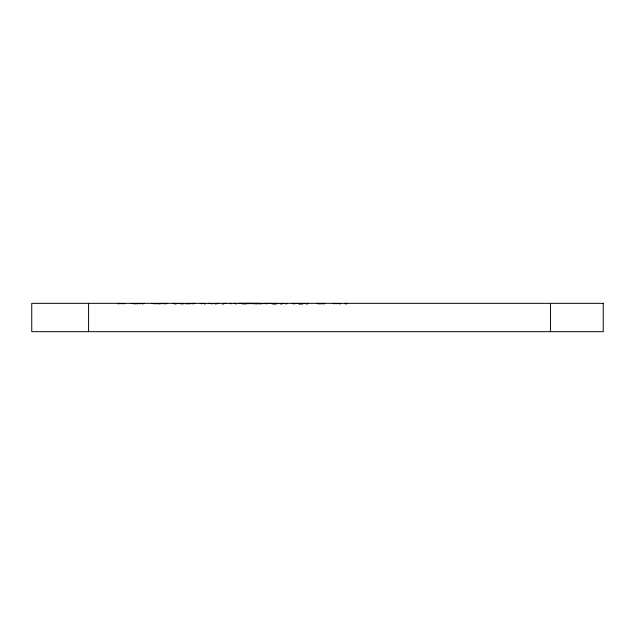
<?xml version="1.0" encoding="UTF-8"?>
<svg xmlns="http://www.w3.org/2000/svg" width="635" height="635" viewBox="0 0 635 635"><rect width="100%" height="100%" fill="white"/><g stroke="black" fill="none" stroke-linecap="round" stroke-linejoin="round"><path stroke-width="0.95" d="M345.63 303.332L345.392 304.014L344.678 303.332M340.265 304.062L340.812 303.332M306.133 303.974L307.642 303.332M306.919 303.99L308.459 303.332M142.446 304.006L144.193 303.332M280.257 303.903L281.924 303.332M281.099 303.903L282.773 303.332M281.94 303.903L283.615 303.332M164.417 303.903L166.187 303.332M165.941 303.871L167.608 303.332M251.468 303.332L250.063 303.752L246.951 303.332M252.706 303.863L254.802 303.332M120.158 303.332L118.078 303.951L117.626 303.332M121.293 303.808L122.896 303.332M123.452 303.863L125.246 303.332M192.397 303.808L194.016 303.332M193.326 303.824L195.001 303.332M222.583 303.808L224.242 303.332M222.814 303.84L224.584 303.332M321.024 303.744L322.675 303.332M323.159 303.808L325.049 303.332M134.858 303.863L137.493 303.332M136.644 303.871L139.287 303.332M139.517 303.887L142.248 303.332M299.22 303.816L301.847 303.332M301.434 303.871L304.348 303.332M158.274 303.903L161.806 303.332M159.639 303.792L162.496 303.332M161.727 303.8L164.648 303.332M272.915 303.903L276.638 303.332M274.788 303.903L278.519 303.332M285.528 303.887L287.449 303.594M185.285 303.847L188.92 303.332M187.238 303.863L190.937 303.332M189.214 303.863L192.961 303.332M244.808 303.863L248.626 303.332M245.602 303.847L249.333 303.332M255.111 303.887L269.2 303.332M214.955 303.847L218.773 303.332M215.757 303.84L219.496 303.332M222.385 303.847L226.147 303.332M239.077 303.332L258.889 303.355L260.763 303.911M240.3 303.332L244.205 303.863M239.578 303.332L243.388 303.847M208.312 303.332L212.741 303.847M273.479 303.332L276.876 303.816M271.455 303.332L274.995 303.84M269.43 303.332L273.066 303.847M179.832 303.332L183.555 303.903M177.943 303.332L181.681 303.903M299.379 303.332L302.808 303.887M297.228 303.332L300.847 303.919M296.537 303.332L300.077 303.903M154.003 303.332L156.916 303.871M151.511 303.332L154.305 303.847M322.016 303.332L324.485 303.832M319.056 303.332L321.707 303.871M317.262 303.332L319.921 303.871M133.302 303.332L135.191 303.808M130.921 303.332L132.715 303.784M234.45 303.332L236.299 303.863M234.109 303.332L235.768 303.808M229.362 303.332L231.132 303.84M265.319 303.332L266.867 303.784M264.335 303.332L265.954 303.808M337.804 303.332L339.447 303.816M335.455 303.332L337.058 303.808M332.716 303.332L334.605 303.895M203.549 303.332L205.446 303.903M203.216 303.332L204.907 303.84M200.208 303.332L202.009 303.871M293.584 303.332L295.084 303.816M292.163 303.332L293.934 303.903M174.728 303.332L176.403 303.903M173.887 303.332L175.562 303.903M173.037 303.332L174.72 303.903M317.246 303.332L318.667 303.887M345.773 303.332L346.837 304.014L346.726 303.332M550.513 303.332L550.513 331.668M88.59 303.332L88.59 331.668M603.25 303.332L31.75 303.332L31.75 331.668L603.25 331.668L603.25 303.332"/></g></svg>
